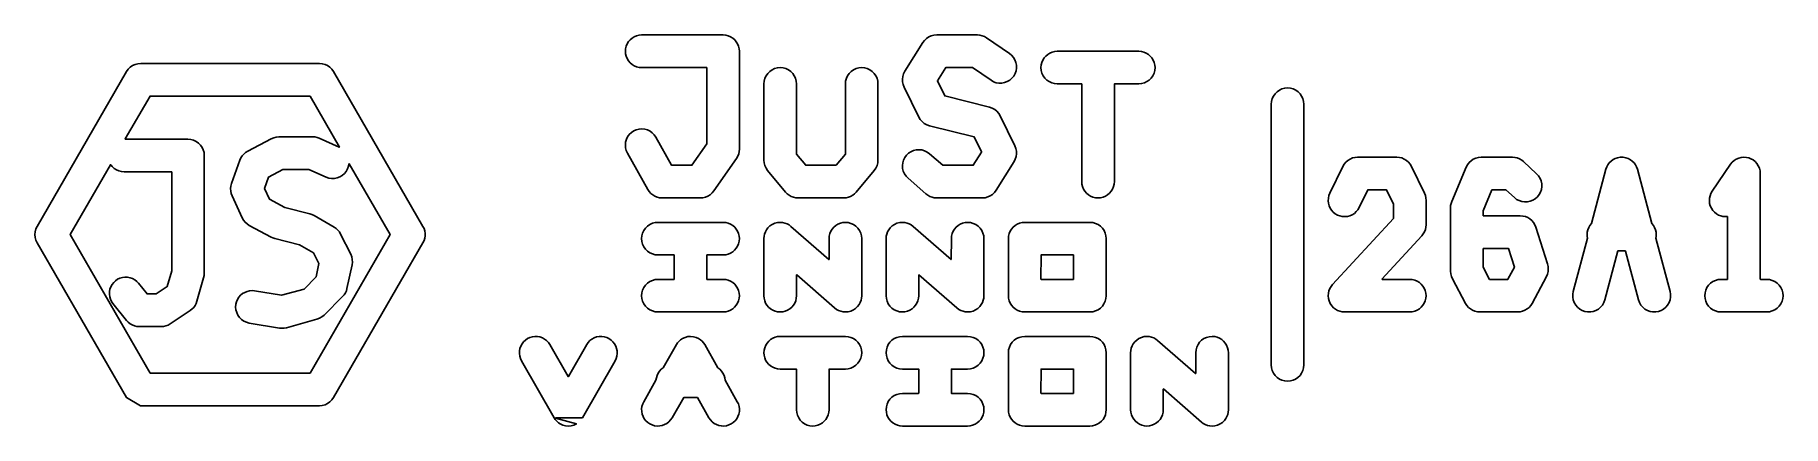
# Model space of a CAD drawing. Header units: millimetres. Extents: x -23.7 to 19.1, y -4.7 to 4.9.
import ezdxf

# ---------------------------------------------------------------- set-up
doc = ezdxf.new("R2010")
doc.units = ezdxf.units.MM

msp = doc.modelspace()

# ---------------------------------------------------------------- linework, layer by layer
at = {"layer": 'WATERMARK'}
for points in [[(-7.35647, 0.90509), (-7.29436, 0.92026), (-7.23546, 0.94513), (-7.18128, 0.97907), (-7.13319, 1.02121), (-7.09237, 1.07054), (-6.53236, 1.87054), (-6.50133, 1.92296), (-6.47858, 1.97957), (-6.4647, 2.03898), (-6.46001, 2.0999), (-6.46, 4.4999), (-6.46491, 4.56238), (-6.47953, 4.62342), (-6.50352, 4.68141), (-6.53629, 4.73495), (-6.57703, 4.78269), (-6.62474, 4.82348), (-6.67824, 4.8563), (-6.73621, 4.88035), (-6.79724, 4.89503), (-6.8599, 4.89999), (-8.8599, 4.9), (-8.92238, 4.89509), (-8.98342, 4.88047), (-9.04141, 4.85648), (-9.09495, 4.82371), (-9.14269, 4.78297), (-9.18348, 4.73526), (-9.2163, 4.68176), (-9.24035, 4.62379), (-9.25503, 4.56276), (-9.25998, 4.5002), (-9.25509, 4.43762), (-9.24047, 4.37658), (-9.21648, 4.31859), (-9.18371, 4.26505), (-9.14297, 4.21731), (-9.09526, 4.17652), (-9.04176, 4.1437), (-8.98379, 4.11965), (-8.92276, 4.10497), (-8.8601, 4.10001), (-7.26371, 4.09983), (-7.26017, 4.09629), (-7.26067, 2.22517), (-7.62765, 1.70117), (-7.62999, 1.70008), (-8.12351, 1.70017), (-8.12575, 1.70146), (-8.51077, 2.39101), (-8.54974, 2.44843), (-8.59829, 2.49847), (-8.65479, 2.53932), (-8.71752, 2.56974), (-8.78459, 2.5888), (-8.85394, 2.59593), (-8.92348, 2.59091), (-8.99109, 2.57388), (-9.05472, 2.54538), (-9.11243, 2.50626), (-9.16247, 2.45771), (-9.20332, 2.40121), (-9.23374, 2.33848), (-9.2528, 2.27141), (-9.25993, 2.20206), (-9.25491, 2.13252), (-9.23788, 2.06491), (-9.20933, 2.00118), (-8.70934, 1.10516), (-8.67593, 1.0547), (-8.63524, 1.00977), (-8.58822, 0.97152), (-8.53597, 0.9408), (-8.47967, 0.91834), (-8.42063, 0.90464), (-8.36009, 0.90001), (-7.4201, 0.9)], [(-0.43305, 0.90566), (-0.36779, 0.9225), (-0.30628, 0.95006), (-0.25028, 0.98755), (-0.20136, 1.03391), (-0.16086, 1.08792), (0.27914, 1.79191), (0.30992, 1.85185), (0.33023, 1.91621), (0.33943, 1.98306), (0.33727, 2.05051), (0.32379, 2.11663), (0.29936, 2.17965), (-0.06063, 2.91565), (-0.09646, 2.97518), (-0.14212, 3.02769), (-0.19618, 3.0715), (-0.25701, 3.10527), (-0.32289, 3.12802), (-1.42141, 3.40283), (-1.60232, 3.77103), (-1.60214, 3.77362), (-1.39894, 4.09866), (-1.39665, 4.09987), (-0.74423, 4.09983), (-0.28611, 3.78606), (-0.22528, 3.75177), (-0.15952, 3.7286), (-0.09074, 3.7172), (-0.02102, 3.71793), (0.04751, 3.73074), (0.11278, 3.75526), (0.17279, 3.79075), (0.22543, 3.8358), (0.26975, 3.88962), (0.30405, 3.95032), (0.32729, 4.01606), (0.33876, 4.08483), (0.33812, 4.15454), (0.32538, 4.22309), (0.30092, 4.28838), (0.26551, 4.34844), (0.2202, 4.40143), (0.16629, 4.44582), (-0.39371, 4.82984), (-0.44556, 4.85994), (-0.50141, 4.882), (-0.55994, 4.89545), (-0.61991, 4.89999), (-1.61989, 4.9), (-1.68695, 4.89434), (-1.75221, 4.8775), (-1.81372, 4.84994), (-1.86972, 4.81245), (-1.91864, 4.76609), (-1.95914, 4.71208), (-2.39914, 4.00809), (-2.42992, 3.94815), (-2.45023, 3.88379), (-2.45943, 3.81694), (-2.45727, 3.74949), (-2.44379, 3.68337), (-2.41936, 3.62035), (-2.05937, 2.88435), (-2.02354, 2.82482), (-1.97788, 2.77231), (-1.92382, 2.7285), (-1.86299, 2.69473), (-1.79711, 2.67198), (-0.69859, 2.39717), (-0.51768, 2.02897), (-0.51786, 2.02638), (-0.72106, 1.70134), (-0.72335, 1.70013), (-1.46942, 1.70017), (-1.79708, 1.98543), (-1.85351, 2.02656), (-1.91614, 2.05721), (-1.9827, 2.07644), (-2.05202, 2.0839), (-2.12159, 2.07921), (-2.18928, 2.06251), (-2.25304, 2.03431), (-2.31094, 1.99547), (-2.36121, 1.94716), (-2.40233, 1.89086), (-2.43305, 1.82827), (-2.45244, 1.7613), (-2.4599, 1.69198), (-2.45521, 1.62241), (-2.43851, 1.55472), (-2.41031, 1.49096), (-2.37147, 1.43306), (-2.32309, 1.38271), (-1.88308, 0.99869), (-1.83735, 0.96422), (-1.78709, 0.93659), (-1.7334, 0.91643), (-1.67738, 0.90415), (-1.62009, 0.90001), (-0.50011, 0.9)], [(2.40238, 0.90491), (2.46342, 0.91953), (2.52141, 0.94352), (2.57495, 0.97629), (2.62269, 1.01703), (2.66348, 1.06474), (2.6963, 1.11824), (2.72035, 1.17621), (2.73503, 1.23724), (2.73999, 1.2999), (2.74017, 3.69629), (2.74371, 3.69983), (3.34011, 3.70001), (3.40967, 3.70613), (3.4766, 3.72407), (3.5398, 3.7535), (3.59694, 3.79346), (3.64626, 3.84273), (3.68628, 3.89982), (3.71578, 3.96299), (3.73387, 4.03033), (3.73998, 4.09979), (3.73509, 4.16238), (3.72047, 4.22342), (3.69648, 4.28141), (3.66371, 4.33495), (3.62297, 4.38269), (3.57526, 4.42348), (3.52176, 4.4563), (3.46379, 4.48035), (3.40276, 4.49503), (3.3401, 4.49999), (1.3401, 4.5), (1.27762, 4.49509), (1.21658, 4.48047), (1.15859, 4.45648), (1.10505, 4.42371), (1.05731, 4.38297), (1.01652, 4.33526), (0.9837, 4.28176), (0.95965, 4.22379), (0.94497, 4.16276), (0.94002, 4.10021), (0.94606, 4.03076), (0.96407, 3.9634), (0.9935, 3.9002), (1.03346, 3.84306), (1.08273, 3.79374), (1.13982, 3.75372), (1.20299, 3.72422), (1.27033, 3.70613), (1.33989, 3.70001), (1.93629, 3.69983), (1.93983, 3.69629), (1.94, 1.3001), (1.94491, 1.23762), (1.95953, 1.17658), (1.98352, 1.11859), (2.01629, 1.06505), (2.05703, 1.01731), (2.10474, 0.97652), (2.15824, 0.9437), (2.21621, 0.91965), (2.27724, 0.90497), (2.3398, 0.90002)], [(-16.69683, -4.19394), (-16.62947, -4.17593), (-16.56627, -4.1465), (-16.50913, -4.10654), (-16.45981, -4.05727), (-16.41972, -4.00009), (-14.22578, -0.20008), (-14.19987, -0.14631), (-14.18222, -0.08919), (-14.17329, -0.03008), (-14.17326, 0.0297), (-14.18214, 0.08882), (-14.19974, 0.14596), (-14.22569, 0.19992), (-16.41961, 3.99991), (-16.45953, 4.05694), (-16.5088, 4.10626), (-16.56589, 4.14628), (-16.62906, 4.17578), (-16.6964, 4.19387), (-16.76596, 4.19999), (-21.15382, 4.2), (-21.22317, 4.19394), (-21.29053, 4.17593), (-21.35373, 4.1465), (-21.41087, 4.10654), (-21.46019, 4.05727), (-21.50028, 4.00009), (-23.69422, 0.20009), (-23.72364, 0.13701), (-23.74173, 0.06967), (-23.74784, 0.00022), (-23.7418, -0.06924), (-23.72379, -0.1366), (-23.69432, -0.1999), (-21.50031, -3.99997), (-21.15392, -4.19996), (-16.76618, -4.2)], [(-3.84199, 0.90424), (-3.78502, 0.9169), (-3.73051, 0.9377), (-3.6796, 0.96622), (-3.63338, 1.00183), (-3.59277, 1.04386), (-3.15278, 1.57185), (-3.11321, 1.62871), (-3.08398, 1.69163), (-3.06607, 1.75867), (-3.06001, 1.82789), (-3.06, 3.69989), (-3.06606, 3.76924), (-3.08407, 3.8366), (-3.1135, 3.8998), (-3.15346, 3.95694), (-3.20273, 4.00626), (-3.25982, 4.04628), (-3.32299, 4.07578), (-3.39033, 4.09387), (-3.45978, 4.09998), (-3.52924, 4.09394), (-3.5966, 4.07593), (-3.6598, 4.0465), (-3.71694, 4.00654), (-3.76626, 3.95727), (-3.80628, 3.90018), (-3.83578, 3.83701), (-3.85387, 3.76967), (-3.85999, 3.70011), (-3.86017, 1.97334), (-4.08681, 1.70091), (-4.8316, 1.70017), (-5.05954, 1.97253), (-5.06001, 3.70011), (-5.06613, 3.76967), (-5.08407, 3.8366), (-5.1135, 3.8998), (-5.15346, 3.95694), (-5.20273, 4.00626), (-5.25982, 4.04628), (-5.32299, 4.07578), (-5.39033, 4.09387), (-5.45978, 4.09998), (-5.52924, 4.09394), (-5.5966, 4.07593), (-5.6598, 4.0465), (-5.71694, 4.00654), (-5.76626, 3.95727), (-5.80628, 3.90018), (-5.83578, 3.83701), (-5.85387, 3.76967), (-5.85999, 3.70011), (-5.86, 1.82811), (-5.854, 1.75909), (-5.83616, 1.69204), (-5.80701, 1.62908), (-5.76735, 1.57202), (-5.32735, 1.044), (-5.28689, 1.00208), (-5.24071, 0.96642), (-5.18982, 0.93785), (-5.13533, 0.917), (-5.07838, 0.9043), (-5.02009, 0.90001), (-3.90009, 0.9)], [(7.05967, -3.59387), (7.1266, -3.57593), (7.1898, -3.5465), (7.24694, -3.50654), (7.29626, -3.45727), (7.33628, -3.40018), (7.36578, -3.33701), (7.38387, -3.26967), (7.38999, -3.20011), (7.39, 3.19989), (7.38394, 3.26924), (7.36593, 3.3366), (7.3365, 3.3998), (7.29654, 3.45694), (7.24727, 3.50626), (7.19018, 3.54628), (7.12701, 3.57578), (7.05967, 3.59387), (6.99022, 3.59998), (6.92076, 3.59394), (6.8534, 3.57593), (6.7902, 3.5465), (6.73306, 3.50654), (6.68374, 3.45727), (6.64372, 3.40018), (6.61422, 3.33701), (6.59613, 3.26967), (6.59001, 3.20011), (6.59, -3.19989), (6.59606, -3.26924), (6.61407, -3.3366), (6.6435, -3.3998), (6.68346, -3.45694), (6.73273, -3.50626), (6.78982, -3.54628), (6.85299, -3.57578), (6.92033, -3.59387), (6.98978, -3.59998)], [(-20.9214, -3.39983), (-20.92364, -3.39854), (-22.88521, 0), (-21.89694, 1.71273), (-21.8947, 1.71402), (-21.88987, 1.71273), (-21.85326, 1.66697), (-21.80485, 1.62334), (-21.75035, 1.58835), (-21.69054, 1.56248), (-21.62732, 1.54666), (-21.56227, 1.54131), (-20.39632, 1.54113), (-20.39278, 1.53759), (-20.39261, -0.89328), (-20.50205, -1.27643), (-20.7745, -1.45844), (-20.99707, -1.45853), (-21.20846, -1.19585), (-21.25132, -1.15013), (-21.30087, -1.1116), (-21.35583, -1.0813), (-21.41486, -1.05996), (-21.4765, -1.04813), (-21.53924, -1.04608), (-21.60152, -1.05388), (-21.66181, -1.07131), (-21.71863, -1.09797), (-21.77059, -1.13319), (-21.81639, -1.1761), (-21.85492, -1.22565), (-21.88522, -1.28061), (-21.90656, -1.33964), (-21.91839, -1.40128), (-21.92044, -1.46402), (-21.91264, -1.5263), (-21.89521, -1.58659), (-21.86855, -1.64341), (-21.83328, -1.69545), (-21.50284, -2.1085), (-21.46225, -2.15213), (-21.41557, -2.18931), (-21.36387, -2.21912), (-21.30831, -2.24092), (-21.25013, -2.25421), (-21.19052, -2.25869), (-20.65357, -2.2587), (-20.59507, -2.2544), (-20.53775, -2.24158), (-20.48291, -2.2205), (-20.43168, -2.19157), (-19.93602, -1.86113), (-19.89155, -1.82673), (-19.85227, -1.78638), (-19.81905, -1.74091), (-19.79255, -1.69123), (-19.77325, -1.63823), (-19.60802, -1.05997), (-19.59651, -1.00565), (-19.59262, -0.95009), (-19.59261, 1.94119), (-19.59867, 2.01054), (-19.61668, 2.0779), (-19.64611, 2.1411), (-19.68607, 2.19824), (-19.73534, 2.24756), (-19.79243, 2.28758), (-19.8556, 2.31708), (-19.92294, 2.33517), (-19.9925, 2.34129), (-21.52686, 2.34147), (-21.5304, 2.34501), (-21.5304, 2.34759), (-20.9226, 3.39933), (-16.9986, 3.39983), (-16.99636, 3.39854), (-16.2751, 2.14927), (-16.27639, 2.14444), (-16.28122, 2.14315), (-16.77202, 2.36393), (-16.82465, 2.38328), (-16.87972, 2.39513), (-16.936, 2.39912), (-17.76207, 2.39913), (-17.82652, 2.39391), (-17.88938, 2.37835), (-17.94901, 2.35281), (-18.52728, 2.04716), (-18.57741, 2.01571), (-18.62242, 1.97716), (-18.66124, 1.93238), (-18.69302, 1.88235), (-18.71709, 1.82809), (-18.92362, 1.24984), (-18.93986, 1.19014), (-18.94672, 1.12855), (-18.94398, 1.06664), (-18.93171, 1.00589), (-18.91017, 0.94768), (-18.66235, 0.41073), (-18.63082, 0.35472), (-18.59066, 0.30441), (-18.54296, 0.26119), (-18.48885, 0.22612), (-17.95188, -0.06302), (-17.90676, -0.08382), (-17.85926, -0.09891), (-17.253, -0.25068), (-16.91038, -0.45074), (-16.77871, -0.71392), (-16.84824, -1.03961), (-17.14464, -1.33609), (-17.70016, -1.49057), (-18.35738, -1.38152), (-18.41962, -1.37612), (-18.48223, -1.38051), (-18.54338, -1.39463), (-18.60157, -1.41816), (-18.65537, -1.45049), (-18.70344, -1.49085), (-18.74461, -1.53822), (-18.77786, -1.59146), (-18.80238, -1.64924), (-18.81755, -1.71013), (-18.82301, -1.77962), (-18.81632, -1.84902), (-18.79767, -1.91621), (-18.76765, -1.97913), (-18.72716, -2.03589), (-18.67742, -2.08475), (-18.61996, -2.12423), (-18.55651, -2.15314), (-18.48891, -2.17061), (-17.74541, -2.29455), (-17.68766, -2.29991), (-17.62965, -2.29686), (-17.5726, -2.28543), (-16.82913, -2.07892), (-16.76503, -2.05504), (-16.70584, -2.02055), (-16.65332, -1.97639), (-16.19896, -1.52203), (-16.16146, -1.47873), (-16.13047, -1.43043), (-16.10671, -1.3782), (-16.09065, -1.32303), (-15.96673, -0.74478), (-15.95822, -0.67804), (-15.96101, -0.6107), (-15.97506, -0.54479), (-16.00002, -0.48208), (-16.24784, 0.01359), (-16.27734, 0.06325), (-16.31373, 0.10823), (-16.35623, 0.14748), (-16.40403, 0.18024), (-16.89968, 0.46938), (-16.95036, 0.49432), (-17.00421, 0.51194), (-17.61599, 0.6649), (-17.9915, 0.86711), (-18.11485, 1.13391), (-18.0161, 1.41184), (-17.66283, 1.599), (-17.02301, 1.59913), (-16.60448, 1.41128), (-16.53853, 1.38832), (-16.46971, 1.37718), (-16.39999, 1.37816), (-16.33151, 1.39123), (-16.26633, 1.41599), (-16.20645, 1.45169), (-16.15367, 1.49725), (-16.10985, 1.55092), (-16.07578, 1.61175), (-16.05295, 1.67691), (-16.04353, 1.73269), (-16.03946, 1.7356), (-16.03491, 1.73354), (-15.03496, 0.00129), (-15.03496, -0.00129), (-16.9974, -3.39933)], [(10.05238, -1.89509), (10.11342, -1.88047), (10.17141, -1.85648), (10.22495, -1.82371), (10.27269, -1.78297), (10.31348, -1.73526), (10.3463, -1.68176), (10.37035, -1.62379), (10.38503, -1.56276), (10.38998, -1.5002), (10.38509, -1.43762), (10.37047, -1.37658), (10.34648, -1.31859), (10.31371, -1.26505), (10.27297, -1.21731), (10.22526, -1.17652), (10.17176, -1.1437), (10.11379, -1.11965), (10.05276, -1.10497), (9.9901, -1.10001), (9.31132, -1.09983), (9.30778, -1.09629), (9.30778, -1.09371), (10.2845, -0.03068), (10.3214, 0.01602), (10.35092, 0.06759), (10.37248, 0.12297), (10.3856, 0.18092), (10.39, 0.24009), (10.39, 0.83991), (10.3855, 0.89978), (10.37206, 0.95839), (10.34996, 1.01442), (10.02997, 1.67442), (9.99765, 1.72942), (9.95694, 1.77866), (9.90891, 1.8208), (9.85478, 1.85475), (9.79594, 1.87964), (9.73389, 1.89485), (9.6701, 1.89999), (8.7101, 1.9), (8.64651, 1.89491), (8.58444, 1.87977), (8.52557, 1.85493), (8.47141, 1.82104), (8.42334, 1.77895), (8.38258, 1.72975), (8.35012, 1.6746), (8.03011, 1.0146), (8.00727, 0.95624), (7.9938, 0.89494), (7.99008, 0.83228), (7.99622, 0.76982), (8.01204, 0.70908), (8.03718, 0.65156), (8.071, 0.59869), (8.11268, 0.55176), (8.16118, 0.51192), (8.21532, 0.48017), (8.27376, 0.45727), (8.33506, 0.4438), (8.39772, 0.44008), (8.46018, 0.44622), (8.52092, 0.46204), (8.57844, 0.48718), (8.63131, 0.521), (8.67824, 0.56268), (8.71808, 0.61118), (8.74988, 0.66541), (8.95995, 1.09827), (8.96209, 1.09972), (9.41756, 1.09983), (9.4198, 1.09854), (9.58991, 0.74793), (9.58983, 0.39661), (8.0955, -1.22932), (8.0586, -1.27602), (8.02924, -1.32726), (8.00763, -1.38261), (7.99446, -1.44056), (7.99001, -1.4998), (7.99545, -1.56568), (8.01165, -1.62976), (8.03819, -1.69031), (8.07434, -1.74565), (8.11912, -1.7943), (8.16571, -1.83119), (8.21726, -1.86076), (8.27261, -1.88237), (8.33056, -1.89554), (8.38991, -1.89999), (9.9899, -1.9)], [(12.69932, -1.89526), (12.75938, -1.88112), (12.81655, -1.85792), (12.86947, -1.8262), (12.91689, -1.78673), (12.95766, -1.74042), (12.99089, -1.68832), (13.34289, -1.02833), (13.36833, -0.96981), (13.38418, -0.90791), (13.38996, -0.84427), (13.38554, -0.78052), (13.37099, -0.71819), (13.083, 0.18182), (13.05918, 0.24002), (13.02649, 0.29386), (12.98576, 0.3419), (12.93798, 0.38295), (12.88436, 0.416), (12.82621, 0.44021), (12.76499, 0.45499), (12.7021, 0.45999), (11.79371, 0.46017), (11.79017, 0.46371), (11.79039, 0.58051), (12.00745, 1.09806), (12.00951, 1.09963), (12.35114, 1.09983), (12.55651, 0.90812), (12.61144, 0.86501), (12.67253, 0.83232), (12.73877, 0.81056), (12.80778, 0.80064), (12.87747, 0.80285), (12.94571, 0.81712), (13.01044, 0.84303), (13.06968, 0.87979), (13.12165, 0.92627), (13.16475, 0.98108), (13.19768, 1.04253), (13.21944, 1.10877), (13.22936, 1.17778), (13.22715, 1.24747), (13.21288, 1.31571), (13.18697, 1.38044), (13.15021, 1.43968), (13.10365, 1.49173), (12.78365, 1.79175), (12.73684, 1.82944), (12.68483, 1.85975), (12.62887, 1.88191), (12.57021, 1.89543), (12.51009, 1.89999), (11.7421, 1.9), (11.67544, 1.89441), (11.61053, 1.87776), (11.54932, 1.85051), (11.49351, 1.81343), (11.44468, 1.76756), (11.40419, 1.71417), (11.37313, 1.65468), (11.02111, 0.81467), (11.00397, 0.76474), (10.99353, 0.71292), (10.99001, 0.66008), (10.99, -0.8999), (10.99531, -0.96484), (11.0111, -1.02815), (11.03702, -1.08815), (11.35701, -1.68815), (11.3901, -1.74012), (11.43084, -1.78646), (11.47821, -1.82598), (11.5311, -1.85775), (11.58825, -1.88101), (11.6483, -1.8952), (11.7099, -1.89999), (12.6379, -1.9)], [(16.09285, -1.88653), (16.15841, -1.86279), (16.21885, -1.82804), (16.27234, -1.78331), (16.31725, -1.72998), (16.35221, -1.66966), (16.37617, -1.60419), (16.38839, -1.53555), (16.38852, -1.46583), (16.37651, -1.39704), (16.02813, -0.09058), (16.03546, -0.04491), (16.03799, 0.00016), (16.03356, 0.05935), (16.02032, 0.11756), (15.99857, 0.17315), (15.96878, 0.22489), (15.93124, 0.27277), (15.57646, 1.60316), (15.55667, 1.65981), (15.52888, 1.71247), (15.49334, 1.76071), (15.45099, 1.8031), (15.40279, 1.83868), (15.34981, 1.86667), (15.29326, 1.88642), (15.22492, 1.89845), (15.15551, 1.89849), (15.08713, 1.88652), (15.03053, 1.86682), (14.97753, 1.83888), (14.92929, 1.80334), (14.8869, 1.76099), (14.85132, 1.71279), (14.82333, 1.65981), (14.80354, 1.60316), (14.44876, 0.27277), (14.41122, 0.22489), (14.38143, 0.17315), (14.35968, 0.11756), (14.34644, 0.05935), (14.34201, 0.00016), (14.34454, -0.04491), (14.35187, -0.09058), (14.00349, -1.39704), (13.99148, -1.46583), (13.99161, -1.53555), (14.00372, -1.60377), (14.02761, -1.66927), (14.0625, -1.72963), (14.10735, -1.78301), (14.16079, -1.82779), (14.22119, -1.86261), (14.28672, -1.88642), (14.35539, -1.89848), (14.42511, -1.89843), (14.49377, -1.88628), (14.55927, -1.86239), (14.61963, -1.8275), (14.67301, -1.78265), (14.71779, -1.72921), (14.75261, -1.66881), (14.77645, -1.60317), (15.09682, -0.40251), (15.09865, -0.40067), (15.28014, -0.40017), (15.28368, -0.40371), (15.60348, -1.60296), (15.62721, -1.66841), (15.66196, -1.72885), (15.70669, -1.78234), (15.76002, -1.82725), (15.82034, -1.86221), (15.88581, -1.88617), (15.95445, -1.89839), (16.02417, -1.89852)], [(18.81924, -1.89394), (18.8866, -1.87593), (18.9498, -1.8465), (19.00694, -1.80654), (19.05626, -1.75727), (19.09628, -1.70018), (19.12578, -1.63701), (19.14387, -1.56967), (19.14998, -1.50022), (19.14394, -1.43076), (19.12593, -1.3634), (19.0965, -1.3002), (19.05654, -1.24306), (19.00727, -1.19374), (18.95018, -1.15372), (18.88701, -1.12422), (18.81967, -1.10613), (18.75011, -1.10001), (18.59371, -1.09983), (18.59017, -1.09629), (18.59, 1.4999), (18.58475, 1.56448), (18.56913, 1.62746), (18.54354, 1.68709), (18.50863, 1.74179), (18.46534, 1.79013), (18.4148, 1.83084), (18.36316, 1.86056), (18.30768, 1.88228), (18.2496, 1.89552), (18.19019, 1.89999), (18.12552, 1.89475), (18.06254, 1.87913), (18.00291, 1.85354), (17.94821, 1.81863), (17.89987, 1.77534), (17.8591, 1.72473), (17.4111, 1.06473), (17.38007, 1.01028), (17.35789, 0.95157), (17.34516, 0.8901), (17.34221, 0.82741), (17.3491, 0.76502), (17.36567, 0.70448), (17.3915, 0.64728), (17.42596, 0.59482), (17.46821, 0.5484), (17.5172, 0.50916), (17.56677, 0.48044), (17.61993, 0.45909), (17.67559, 0.44556), (17.73261, 0.44012), (17.78606, 0.44253), (17.78836, 0.44134), (17.79, 0.43764), (17.78983, -1.09629), (17.78629, -1.09983), (17.62989, -1.10001), (17.56033, -1.10613), (17.4934, -1.12407), (17.4302, -1.1535), (17.37306, -1.19346), (17.32374, -1.24273), (17.28372, -1.29982), (17.25422, -1.36299), (17.23613, -1.43033), (17.23002, -1.49978), (17.23606, -1.56924), (17.25407, -1.6366), (17.2835, -1.6998), (17.32346, -1.75694), (17.37273, -1.80626), (17.42982, -1.84628), (17.49299, -1.87578), (17.56033, -1.89387), (17.62989, -1.89999), (18.74989, -1.9)], [(-6.79762, -1.89509), (-6.73658, -1.88047), (-6.67859, -1.85648), (-6.62505, -1.82371), (-6.57731, -1.78297), (-6.53652, -1.73526), (-6.5037, -1.68176), (-6.47965, -1.62379), (-6.46497, -1.56276), (-6.46002, -1.5002), (-6.46491, -1.43762), (-6.47953, -1.37658), (-6.50352, -1.31859), (-6.53629, -1.26505), (-6.57703, -1.21731), (-6.62474, -1.17652), (-6.67824, -1.1437), (-6.73621, -1.11965), (-6.79724, -1.10497), (-6.8599, -1.10001), (-7.25629, -1.09983), (-7.25983, -1.09629), (-7.25983, -0.50371), (-7.25629, -0.50017), (-6.8599, -0.49999), (-6.79762, -0.49509), (-6.73658, -0.48047), (-6.67859, -0.45648), (-6.62505, -0.42371), (-6.57731, -0.38297), (-6.53652, -0.33526), (-6.5037, -0.28176), (-6.47965, -0.22379), (-6.46497, -0.16276), (-6.46002, -0.1002), (-6.46491, -0.03762), (-6.47953, 0.02342), (-6.50352, 0.08141), (-6.53629, 0.13495), (-6.57703, 0.18269), (-6.62474, 0.22348), (-6.67824, 0.2563), (-6.73621, 0.28035), (-6.79724, 0.29503), (-6.8599, 0.29999), (-8.45989, 0.3), (-8.52924, 0.29394), (-8.5966, 0.27593), (-8.6598, 0.2465), (-8.71694, 0.20654), (-8.76626, 0.15727), (-8.80628, 0.10018), (-8.83578, 0.03701), (-8.85387, -0.03033), (-8.85998, -0.09978), (-8.85394, -0.16924), (-8.83593, -0.2366), (-8.8065, -0.2998), (-8.76654, -0.35694), (-8.71727, -0.40626), (-8.66018, -0.44628), (-8.59701, -0.47578), (-8.52967, -0.49387), (-8.46011, -0.49999), (-8.06371, -0.50017), (-8.06017, -0.50371), (-8.06017, -1.09629), (-8.06371, -1.09983), (-8.46011, -1.10001), (-8.52967, -1.10613), (-8.5966, -1.12407), (-8.6598, -1.1535), (-8.71694, -1.19346), (-8.76626, -1.24273), (-8.80628, -1.29982), (-8.83578, -1.36299), (-8.85387, -1.43033), (-8.85998, -1.49978), (-8.85394, -1.56924), (-8.83593, -1.6366), (-8.8065, -1.6998), (-8.76654, -1.75694), (-8.71727, -1.80626), (-8.66018, -1.84628), (-8.59701, -1.87578), (-8.52967, -1.89387), (-8.46011, -1.89999), (-6.8601, -1.9)], [(-3.79238, -1.89423), (-3.72651, -1.87705), (-3.66451, -1.84895), (-3.60817, -1.81075), (-3.55911, -1.76354), (-3.52445, -1.7177), (-3.49672, -1.66738), (-3.47649, -1.6136), (-3.46417, -1.55748), (-3.46001, -1.50009), (-3.46, -0.10011), (-3.46606, -0.03076), (-3.48407, 0.0366), (-3.5135, 0.0998), (-3.55346, 0.15694), (-3.60273, 0.20626), (-3.65982, 0.24628), (-3.72299, 0.27578), (-3.79033, 0.29387), (-3.85979, 0.29998), (-3.92238, 0.29509), (-3.98342, 0.28047), (-4.04141, 0.25648), (-4.09495, 0.22371), (-4.14269, 0.18297), (-4.18348, 0.13526), (-4.2163, 0.08176), (-4.24035, 0.02379), (-4.25503, -0.03724), (-4.25999, -0.0999), (-4.26017, -0.60877), (-4.26371, -0.6123), (-4.26629, -0.6123), (-5.19667, 0.20108), (-5.2426, 0.23575), (-5.29262, 0.26328), (-5.3464, 0.28351), (-5.40252, 0.29583), (-5.4598, 0.29999), (-5.52762, 0.29422), (-5.59349, 0.27705), (-5.65549, 0.24895), (-5.71183, 0.21075), (-5.76089, 0.16354), (-5.79555, 0.1177), (-5.82328, 0.06738), (-5.84351, 0.0136), (-5.85583, -0.04252), (-5.85999, -0.09991), (-5.86, -1.4999), (-5.85509, -1.56238), (-5.84047, -1.62342), (-5.81648, -1.68141), (-5.78371, -1.73495), (-5.74297, -1.78269), (-5.69526, -1.82348), (-5.64176, -1.8563), (-5.58379, -1.88035), (-5.52276, -1.89503), (-5.4602, -1.89998), (-5.39762, -1.89509), (-5.33658, -1.88047), (-5.27859, -1.85648), (-5.22505, -1.82371), (-5.17731, -1.78297), (-5.13652, -1.73526), (-5.1037, -1.68176), (-5.07965, -1.62379), (-5.06497, -1.56276), (-5.06001, -1.5001), (-5.05983, -0.99123), (-5.05629, -0.9877), (-5.05371, -0.9877), (-4.12333, -1.80108), (-4.0774, -1.83575), (-4.02738, -1.86328), (-3.9736, -1.88351), (-3.91748, -1.89583), (-3.8602, -1.89999)], [(-0.79238, -1.89423), (-0.72651, -1.87705), (-0.66451, -1.84895), (-0.60817, -1.81075), (-0.55911, -1.76354), (-0.52445, -1.7177), (-0.49672, -1.66738), (-0.47649, -1.6136), (-0.46417, -1.55748), (-0.46001, -1.50009), (-0.46, -0.10011), (-0.46606, -0.03076), (-0.48407, 0.0366), (-0.5135, 0.0998), (-0.55346, 0.15694), (-0.60273, 0.20626), (-0.65982, 0.24628), (-0.72299, 0.27578), (-0.79033, 0.29387), (-0.85979, 0.29998), (-0.92238, 0.29509), (-0.98342, 0.28047), (-1.04141, 0.25648), (-1.09495, 0.22371), (-1.14269, 0.18297), (-1.18348, 0.13526), (-1.2163, 0.08176), (-1.24035, 0.02379), (-1.25503, -0.03724), (-1.25999, -0.0999), (-1.26017, -0.60877), (-1.26371, -0.6123), (-1.26629, -0.6123), (-2.19667, 0.20108), (-2.2426, 0.23575), (-2.29262, 0.26328), (-2.3464, 0.28351), (-2.40252, 0.29583), (-2.4598, 0.29999), (-2.52762, 0.29422), (-2.59349, 0.27705), (-2.65549, 0.24895), (-2.71183, 0.21075), (-2.76089, 0.16354), (-2.79555, 0.1177), (-2.82328, 0.06738), (-2.84351, 0.0136), (-2.85583, -0.04252), (-2.85999, -0.09991), (-2.86, -1.49989), (-2.85394, -1.56924), (-2.83593, -1.6366), (-2.8065, -1.6998), (-2.76654, -1.75694), (-2.71727, -1.80626), (-2.66018, -1.84628), (-2.59701, -1.87578), (-2.52967, -1.89387), (-2.46021, -1.89998), (-2.39762, -1.89509), (-2.33658, -1.88047), (-2.27859, -1.85648), (-2.22505, -1.82371), (-2.17731, -1.78297), (-2.13652, -1.73526), (-2.1037, -1.68176), (-2.07965, -1.62379), (-2.06497, -1.56276), (-2.06001, -1.5001), (-2.05983, -0.99123), (-2.05629, -0.9877), (-2.05371, -0.9877), (-1.12333, -1.80108), (-1.0774, -1.83575), (-1.02738, -1.86328), (-0.9736, -1.88351), (-0.91748, -1.89583), (-0.8602, -1.89999)], [(2.20924, -1.89394), (2.2766, -1.87593), (2.3398, -1.8465), (2.39694, -1.80654), (2.44626, -1.75727), (2.48628, -1.70018), (2.51578, -1.63701), (2.53387, -1.56967), (2.53999, -1.50011), (2.54, -0.10011), (2.53394, -0.03076), (2.51593, 0.0366), (2.4865, 0.0998), (2.44654, 0.15694), (2.39727, 0.20626), (2.34018, 0.24628), (2.27701, 0.27578), (2.20967, 0.29387), (2.14011, 0.29999), (0.5401, 0.3), (0.47762, 0.29509), (0.41658, 0.28047), (0.35859, 0.25648), (0.30505, 0.22371), (0.25731, 0.18297), (0.21652, 0.13526), (0.1837, 0.08176), (0.15965, 0.02379), (0.14497, -0.03724), (0.14001, -0.0999), (0.14, -1.4999), (0.14491, -1.56238), (0.15953, -1.62342), (0.18352, -1.68141), (0.21629, -1.73495), (0.25703, -1.78269), (0.30474, -1.82348), (0.35824, -1.8563), (0.41621, -1.88035), (0.47724, -1.89503), (0.5399, -1.89999), (2.13989, -1.9)], [(11.9505, -1.09933), (11.79, -0.79875), (11.79017, -0.34371), (11.79371, -0.34017), (12.40766, -0.34017), (12.40991, -0.34146), (12.5571, -0.80019), (12.39865, -1.09841), (12.39646, -1.09978)], [(0.94371, -1.09983), (0.94017, -1.09629), (0.94067, -0.5025), (0.9425, -0.50067), (1.73629, -0.50017), (1.73983, -0.50371), (1.73933, -1.0975), (1.7375, -1.09933)], [(-10.59091, -4.69398), (-10.52411, -4.67619), (-10.46163, -4.6473), (-10.97248, -4.50778), (-10.97496, -4.50344), (-10.97428, -4.50094), (-10.96996, -4.49846), (-10.31272, -4.49842), (-9.51275, -3.09855), (-9.48601, -3.04186), (-9.46842, -2.98161), (-9.46048, -2.91935), (-9.46237, -2.85662), (-9.47405, -2.79495), (-9.49524, -2.73586), (-9.5254, -2.68082), (-9.56381, -2.63118), (-9.60951, -2.58816), (-9.66138, -2.55281), (-9.71814, -2.52601), (-9.77839, -2.50842), (-9.84065, -2.50048), (-9.90338, -2.50237), (-9.96505, -2.51405), (-10.02414, -2.53524), (-10.07918, -2.5654), (-10.12882, -2.60381), (-10.17184, -2.64951), (-10.20724, -2.70146), (-10.65645, -3.48721), (-10.65868, -3.48852), (-10.66352, -3.48724), (-11.11276, -2.70146), (-11.14791, -2.64982), (-11.19089, -2.60407), (-11.2405, -2.56562), (-11.29551, -2.5354), (-11.35457, -2.51415), (-11.41623, -2.50241), (-11.47896, -2.50046), (-11.54123, -2.50834), (-11.6015, -2.52587), (-11.65828, -2.55262), (-11.71018, -2.58791), (-11.75593, -2.63089), (-11.79438, -2.6805), (-11.8246, -2.73551), (-11.84585, -2.79457), (-11.85759, -2.85623), (-11.85954, -2.91896), (-11.85166, -2.98123), (-11.83413, -3.0415), (-11.80734, -3.09837), (-11.00725, -4.49853), (-10.97798, -4.54266), (-10.94296, -4.58272), (-10.90293, -4.61778), (-10.85862, -4.64719), (-10.79589, -4.67619), (-10.72909, -4.69398), (-10.66022, -4.69999)], [(-6.77877, -4.69166), (-6.7185, -4.67413), (-6.66172, -4.64738), (-6.60982, -4.61209), (-6.56407, -4.56911), (-6.52562, -4.5195), (-6.4954, -4.46449), (-6.47415, -4.40543), (-6.46241, -4.34377), (-6.46046, -4.28104), (-6.46834, -4.21877), (-6.48587, -4.1585), (-6.51266, -4.10163), (-6.81221, -3.57741), (-6.82102, -3.5156), (-6.83839, -3.45717), (-6.86462, -3.40172), (-6.89903, -3.35093), (-6.94079, -3.306), (-6.98957, -3.26703), (-7.31275, -2.70147), (-7.34202, -2.65734), (-7.37704, -2.61728), (-7.41707, -2.58222), (-7.46138, -2.55281), (-7.52411, -2.52381), (-7.59091, -2.50602), (-7.65978, -2.50001), (-7.72866, -2.50595), (-7.79549, -2.52366), (-7.85829, -2.55262), (-7.90266, -2.58202), (-7.94272, -2.61704), (-7.97778, -2.65707), (-8.00725, -2.70147), (-8.33043, -3.26703), (-8.37921, -3.306), (-8.42073, -3.35063), (-8.45519, -3.40138), (-8.48147, -3.45681), (-8.49898, -3.5156), (-8.50779, -3.57741), (-8.80734, -4.10163), (-8.83413, -4.1585), (-8.85158, -4.21839), (-8.85952, -4.28065), (-8.85763, -4.34338), (-8.84595, -4.40505), (-8.82476, -4.46414), (-8.7946, -4.51918), (-8.75619, -4.56882), (-8.71049, -4.61184), (-8.65862, -4.64719), (-8.60186, -4.67399), (-8.54161, -4.69158), (-8.47935, -4.69952), (-8.41662, -4.69763), (-8.35495, -4.68595), (-8.29586, -4.66476), (-8.24082, -4.6346), (-8.19118, -4.59619), (-8.14816, -4.55049), (-8.11276, -4.49854), (-7.82852, -4.00148), (-7.82628, -4.00018), (-7.49374, -4.00017), (-7.4915, -4.00146), (-7.20724, -4.49854), (-7.17209, -4.55018), (-7.12911, -4.59593), (-7.0795, -4.63438), (-7.02449, -4.6646), (-6.96543, -4.68585), (-6.90377, -4.69759), (-6.84104, -4.69954)], [(-4.59762, -4.69509), (-4.53658, -4.68047), (-4.47859, -4.65648), (-4.42505, -4.62371), (-4.37731, -4.58297), (-4.33652, -4.53526), (-4.3037, -4.48176), (-4.27965, -4.42379), (-4.26497, -4.36276), (-4.26001, -4.3001), (-4.25983, -3.30371), (-4.25629, -3.30017), (-3.85989, -3.29999), (-3.79076, -3.29394), (-3.7234, -3.27593), (-3.6602, -3.2465), (-3.60306, -3.20654), (-3.55374, -3.15727), (-3.51372, -3.10018), (-3.48422, -3.03701), (-3.46613, -2.96967), (-3.46002, -2.90022), (-3.46606, -2.83076), (-3.48407, -2.7634), (-3.5135, -2.7002), (-3.55346, -2.64306), (-3.60273, -2.59374), (-3.65982, -2.55372), (-3.72299, -2.52422), (-3.79033, -2.50613), (-3.85989, -2.50001), (-5.4599, -2.5), (-5.52238, -2.50491), (-5.58342, -2.51953), (-5.64141, -2.54352), (-5.69495, -2.57629), (-5.74269, -2.61703), (-5.78348, -2.66474), (-5.8163, -2.71824), (-5.84035, -2.77621), (-5.85503, -2.83724), (-5.85998, -2.8998), (-5.85509, -2.96238), (-5.84047, -3.02342), (-5.81648, -3.08141), (-5.78371, -3.13495), (-5.74297, -3.18269), (-5.69526, -3.22348), (-5.64176, -3.2563), (-5.58379, -3.28035), (-5.52276, -3.29503), (-5.4601, -3.29999), (-5.06371, -3.30017), (-5.06017, -3.30371), (-5.06, -4.29989), (-5.05394, -4.36924), (-5.03593, -4.4366), (-5.0065, -4.4998), (-4.96654, -4.55694), (-4.91727, -4.60626), (-4.86018, -4.64628), (-4.79701, -4.67578), (-4.72967, -4.69387), (-4.66021, -4.69998)], [(-0.79762, -4.69509), (-0.73658, -4.68047), (-0.67859, -4.65648), (-0.62505, -4.62371), (-0.57731, -4.58297), (-0.53652, -4.53526), (-0.5037, -4.48176), (-0.47965, -4.42379), (-0.46497, -4.36276), (-0.46002, -4.30021), (-0.46606, -4.23076), (-0.48407, -4.1634), (-0.5135, -4.1002), (-0.55346, -4.04306), (-0.60273, -3.99374), (-0.65982, -3.95372), (-0.72299, -3.92422), (-0.79033, -3.90613), (-0.85989, -3.90001), (-1.25629, -3.89983), (-1.25983, -3.89629), (-1.25983, -3.30371), (-1.25629, -3.30017), (-0.85989, -3.29999), (-0.79076, -3.29394), (-0.7234, -3.27593), (-0.6602, -3.2465), (-0.60306, -3.20654), (-0.55374, -3.15727), (-0.51372, -3.10018), (-0.48422, -3.03701), (-0.46613, -2.96967), (-0.46002, -2.90022), (-0.46606, -2.83076), (-0.48407, -2.7634), (-0.5135, -2.7002), (-0.55346, -2.64306), (-0.60273, -2.59374), (-0.65982, -2.55372), (-0.72299, -2.52422), (-0.79033, -2.50613), (-0.85989, -2.50001), (-2.45989, -2.5), (-2.52924, -2.50606), (-2.5966, -2.52407), (-2.6598, -2.5535), (-2.71694, -2.59346), (-2.76626, -2.64273), (-2.80628, -2.69982), (-2.83578, -2.76299), (-2.85387, -2.83033), (-2.85998, -2.89978), (-2.85394, -2.96924), (-2.83593, -3.0366), (-2.8065, -3.0998), (-2.76654, -3.15694), (-2.71727, -3.20626), (-2.66018, -3.24628), (-2.59701, -3.27578), (-2.52967, -3.29387), (-2.46011, -3.29999), (-2.06371, -3.30017), (-2.06017, -3.30371), (-2.06017, -3.89629), (-2.06371, -3.89983), (-2.46011, -3.90001), (-2.52967, -3.90613), (-2.5966, -3.92407), (-2.6598, -3.9535), (-2.71694, -3.99346), (-2.76626, -4.04273), (-2.80628, -4.09982), (-2.83578, -4.16299), (-2.85387, -4.23033), (-2.85998, -4.29979), (-2.85509, -4.36238), (-2.84047, -4.42342), (-2.81648, -4.48141), (-2.78371, -4.53495), (-2.74297, -4.58269), (-2.69526, -4.62348), (-2.64176, -4.6563), (-2.58379, -4.68035), (-2.52276, -4.69503), (-2.4601, -4.69999), (-0.8601, -4.7)], [(2.20238, -4.69509), (2.26342, -4.68047), (2.32141, -4.65648), (2.37495, -4.62371), (2.42269, -4.58297), (2.46348, -4.53526), (2.4963, -4.48176), (2.52035, -4.42379), (2.53503, -4.36276), (2.53999, -4.3001), (2.54, -2.90011), (2.53394, -2.83076), (2.51593, -2.7634), (2.4865, -2.7002), (2.44654, -2.64306), (2.39727, -2.59374), (2.34018, -2.55372), (2.27701, -2.52422), (2.20967, -2.50613), (2.14011, -2.50001), (0.54011, -2.5), (0.47076, -2.50606), (0.4034, -2.52407), (0.3402, -2.5535), (0.28306, -2.59346), (0.23374, -2.64273), (0.19372, -2.69982), (0.16422, -2.76299), (0.14613, -2.83033), (0.14001, -2.89989), (0.14, -4.2999), (0.14491, -4.36238), (0.15953, -4.42342), (0.18352, -4.48141), (0.21629, -4.53495), (0.25703, -4.58269), (0.30474, -4.62348), (0.35824, -4.6563), (0.41621, -4.68035), (0.47724, -4.69503), (0.5399, -4.69999), (2.1399, -4.7)], [(5.20762, -4.69422), (5.27349, -4.67705), (5.33549, -4.64895), (5.39183, -4.61075), (5.44089, -4.56354), (5.47555, -4.5177), (5.50328, -4.46738), (5.52351, -4.4136), (5.53583, -4.35748), (5.53999, -4.30009), (5.54, -2.9001), (5.53509, -2.83762), (5.52047, -2.77658), (5.49648, -2.71859), (5.46371, -2.66505), (5.42297, -2.61731), (5.37526, -2.57652), (5.32176, -2.5437), (5.26379, -2.51965), (5.20276, -2.50497), (5.14021, -2.50002), (5.07076, -2.50606), (5.0034, -2.52407), (4.9402, -2.5535), (4.88306, -2.59346), (4.83374, -2.64273), (4.79372, -2.69982), (4.76422, -2.76299), (4.74613, -2.83033), (4.74001, -2.89989), (4.73983, -3.40877), (4.73629, -3.4123), (4.73371, -3.4123), (3.80333, -2.59892), (3.7574, -2.56425), (3.70738, -2.53672), (3.6536, -2.51649), (3.59748, -2.50417), (3.5402, -2.50001), (3.47238, -2.50577), (3.40651, -2.52295), (3.34451, -2.55105), (3.28817, -2.58925), (3.23911, -2.63646), (3.20445, -2.6823), (3.17672, -2.73262), (3.15649, -2.7864), (3.14417, -2.84252), (3.14001, -2.89991), (3.14, -4.2999), (3.14491, -4.36238), (3.15953, -4.42342), (3.18352, -4.48141), (3.21629, -4.53495), (3.25703, -4.58269), (3.30474, -4.62348), (3.35824, -4.6563), (3.41621, -4.68035), (3.47724, -4.69503), (3.5398, -4.69998), (3.60238, -4.69509), (3.66342, -4.68047), (3.72141, -4.65648), (3.77495, -4.62371), (3.82269, -4.58297), (3.86348, -4.53526), (3.8963, -4.48176), (3.92035, -4.42379), (3.93503, -4.36276), (3.93999, -4.3001), (3.94017, -3.79123), (3.94371, -3.7877), (3.94629, -3.7877), (4.87667, -4.60108), (4.9226, -4.63575), (4.97262, -4.66328), (5.0264, -4.68351), (5.08252, -4.69583), (5.1398, -4.69999)], [(0.94371, -3.89983), (0.94017, -3.89629), (0.94067, -3.3025), (0.9425, -3.30067), (1.73629, -3.30017), (1.73983, -3.30371), (1.73933, -3.8975), (1.7375, -3.89933)]]:
    msp.add_lwpolyline(points, close=True, dxfattribs=at)

doc.saveas('drawing.dxf')
